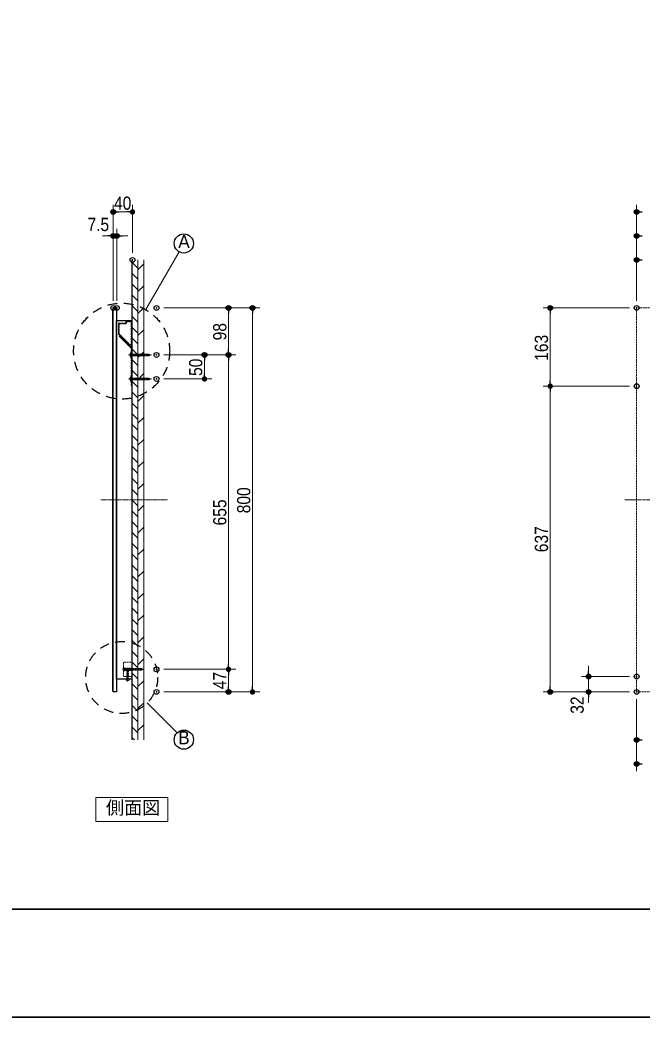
# Model space of a CAD drawing. Units: millimetres, scale not verified. Extents: x -4547 to 4547, y -2284 to 2284.
# Drawn here: x -1924 to -628, y -2078 to 0 of the extents above; entities that cross this region are included whole.
import ezdxf
from ezdxf.enums import TextEntityAlignment as Align

# ---------------------------------------------------------------- set-up
doc = ezdxf.new("R2010")
doc.units = ezdxf.units.MM
doc.header["$LTSCALE"] = 20
doc.header["$PDMODE"] = 32
doc.header["$PDSIZE"] = 10
for name, pattern in [('USER1', [0.8, 0.5, -0.3]), ('USER2', [2.91, 1.76, -0.4, 0.35, -0.4]), ('USER3', [9.172222, 5.997222, -1.058333, 1.058333, -1.058333]), ('USER4', [1.7, 1, -0.7])]:
    doc.linetypes.add(name, pattern=pattern)
for name, color, linetype, lineweight in [('0-0_1図面枠', 7, 'Continuous', 20), ('0-1_3一般', 7, 'Continuous', 15), ('0-2_2寸法-2', 7, 'Continuous', 15), ('0-3_0', 7, 'Continuous', 25), ('0-5_2寸法-1', 7, 'Continuous', 15), ('0-6_2寸法-3', 7, 'Continuous', 15)]:
    doc.layers.add(name, color=color, linetype=linetype, lineweight=lineweight)
doc.layers.add('0-4_Defpoints', color=7, linetype='Continuous')
doc.styles.add('ＭＳ Ｐゴシック', font='')
doc.styles.get('ＭＳ Ｐゴシック').set_extended_font_data('MS PGothic')

# ---------------------------------------------------------------- blocks, each defined once
blk = doc.blocks.new('グループ-33')
at = {"layer": '0-1_3一般', "linetype": 'USER2'}
blk.add_line((-7140, -13960), (-6190, -13960), dxfattribs=at)
at = {"layer": '0-1_3一般'}
for p, q in [((-7050, -13866), (-7050, -14054)), ((-7050, -13866), (-7040, -13866)), ((-7050, -14054), (-7040, -14054)), ((-7040, -13866), (-7040, -14054)), ((-7040, -13930), (-6292, -13930)), ((-7040, -13990), (-6292, -13990)), ((-6973.9, -14000), (-7001.2, -13920)), ((-6922.8, -14000), (-6950, -13920)), ((-6871.6, -14000), (-6898.9, -13920)), ((-6820.5, -14000), (-6847.8, -13920)), ((-6769.4, -14000), (-6796.7, -13920)), ((-6718.3, -14000), (-6745.5, -13920)), ((-6667.1, -14000), (-6694.4, -13920)), ((-6616, -14000), (-6643.3, -13920)), ((-6564.9, -14000), (-6592.2, -13920)), ((-6513.8, -14000), (-6541.1, -13920)), ((-6462.7, -14000), (-6489.9, -13920)), ((-6411.5, -14000), (-6438.8, -13920)), ((-6360.4, -14000), (-6387.7, -13920)), ((-6309.3, -14000), (-6336.6, -13920)), ((-6240, -13960), (-6292, -13930)), ((-6240, -13960), (-6292, -13990))]:
    blk.add_line(p, q, dxfattribs=at)
blk.add_arc((-6959.5, -13960), 130.4, 133.8974, 226.1026, dxfattribs=at)
blk = doc.blocks.new('グループ-34')
at = {"layer": '0-1_3一般', "linetype": 'USER1'}
for p, q in [((-7020, -12550), (-7232.8, -12550)), ((-7000, -13611.7), (-7000, -12570))]:
    blk.add_line(p, q, dxfattribs=at)
for points in [[(-7560, -12650), (-7560, -13100), (-7034.1, -13625.9)], [(-7252.8, -12570), (-7252.8, -12630), (-7540, -12630)], [(-7040, -15260), (-7000, -15260), (-7000, -13660), (-7500, -13160), (-7528.3, -13188.3), (-7040, -13676.6), (-7040, -13950), (-7030, -13960), (-7040, -13970), (-7040, -14950), (-7030, -14960), (-7040, -14970), (-7040, -15256)]]:
    blk.add_lwpolyline(points, dxfattribs=at)
blk.add_lwpolyline([(-7030, -13587.6), (-7030, -12580), (-7222.8, -12580), (-7222.8, -12660), (-7530, -12660), (-7530, -13087.6)], close=True, dxfattribs=at)
for centre, start, end in [((-7540, -12650), 90, 180), ((-7232.8, -12570), 90, 180), ((-7020, -12570), 0, 90), ((-7020, -13611.7), 225, 0)]:
    blk.add_arc(centre, 20, start, end, dxfattribs=at)
blk = doc.blocks.new('グループ-35')
at = {"layer": '0-1_3一般', "linetype": 'USER1'}
for p, q in [((-7140, -27097.1), (-7220, -27124.4)), ((-7140, -27148.3), (-7220, -27175.5)), ((-7140, -27199.4), (-7220, -27226.7)), ((-7140, -27250.5), (-7220, -27277.8)), ((-7140, -27301.6), (-7220, -27328.9)), ((-7140, -27352.8), (-7220, -27380)), ((-7140, -27403.9), (-7220, -27431.2)), ((-7180, -27070), (-7210, -27122)), ((-7210, -27470), (-7210, -27122)), ((-7180, -27070), (-7150, -27122)), ((-7150, -27470), (-7150, -27122)), ((-7250, -27470), (-7110, -27470)), ((-7250, -27480), (-7250, -27470)), ((-7250, -27470), (-7250, -27482)), ((-7210, -27522), (-7148, -27522)), ((-7110, -27470), (-7110, -27482))]:
    blk.add_line(p, q, dxfattribs=at)
at = {"layer": '0-1_3一般', "linetype": 'USER2'}
blk.add_line((-7180, -27020), (-7180, -27572), dxfattribs=at)
at = {"layer": '0-1_3一般', "linetype": 'USER1'}
for centre, start, end in [((-7210, -27482), 180, 270), ((-7150, -27482), 270, 0)]:
    blk.add_arc(centre, 40, start, end, dxfattribs=at)
blk = doc.blocks.new('グループ-36')
at = {"layer": '0-1_3一般', "linetype": 'USER1'}
for p, q in [((-7360, -26980), (-7350, -26980)), ((-7360, -26980), (-7360, -27140)), ((-7350, -26980), (-7350, -27140)), ((-7350, -26980), (-7300, -27030)), ((-7360, -27140), (-7350, -27140)), ((-7300, -27030), (-6602, -27030)), ((-7300, -27090), (-6602, -27090)), ((-7232.8, -27100), (-7260, -27020)), ((-7181.6, -27100), (-7208.9, -27020)), ((-7130.5, -27100), (-7157.8, -27020)), ((-7079.4, -27100), (-7106.7, -27020)), ((-7028.3, -27100), (-7055.5, -27020)), ((-6977.1, -27100), (-7004.4, -27020)), ((-6926, -27100), (-6953.3, -27020)), ((-6874.9, -27100), (-6902.2, -27020)), ((-6823.8, -27100), (-6851.1, -27020)), ((-6772.7, -27100), (-6799.9, -27020)), ((-6721.5, -27100), (-6748.8, -27020)), ((-6670.4, -27100), (-6697.7, -27020)), ((-6619.3, -27100), (-6646.6, -27020)), ((-6550, -27060), (-6602, -27030)), ((-6550, -27060), (-6602, -27090))]:
    blk.add_line(p, q, dxfattribs=at)
at = {"layer": '0-1_3一般', "linetype": 'USER2'}
blk.add_line((-7410, -27060), (-6500, -27060), dxfattribs=at)
at = {"layer": '0-1_3一般', "linetype": 'USER1'}
blk.add_lwpolyline([(-7350, -27140), (-7300, -27090), (-7300, -27030)], dxfattribs=at)
blk = doc.blocks.new('グループ-37')
at = {"layer": '0-1_3一般', "linetype": 'USER1'}
blk.add_line((-7310, -27010), (-7000, -27010), dxfattribs=at)
blk.add_lwpolyline([(-7360, -26760), (-7000, -26760), (-7000, -27360), (-7360, -27360)], close=True, dxfattribs=at)
for points in [[(-7360, -26960), (-7310, -27010), (-7310, -27110)], [(-7360, -27160), (-7310, -27110), (-7000, -27110)]]:
    blk.add_lwpolyline(points, dxfattribs=at)
blk = doc.blocks.new('グループ-38')
at = {"layer": '0-1_3一般'}
for p, q in [((-7050, -14866), (-7050, -15054)), ((-7050, -14866), (-7040, -14866)), ((-7040, -14866), (-7040, -15054)), ((-7040, -14930), (-6292, -14930)), ((-6973.9, -15000), (-7001.2, -14920)), ((-6922.8, -15000), (-6950, -14920)), ((-6871.6, -15000), (-6898.9, -14920)), ((-6820.5, -15000), (-6847.8, -14920)), ((-6769.4, -15000), (-6796.7, -14920)), ((-6718.3, -15000), (-6745.5, -14920)), ((-6667.1, -15000), (-6694.4, -14920)), ((-6616, -15000), (-6643.3, -14920)), ((-6564.9, -15000), (-6592.2, -14920)), ((-6513.8, -15000), (-6541.1, -14920)), ((-6462.7, -15000), (-6489.9, -14920)), ((-6411.5, -15000), (-6438.8, -14920)), ((-6360.4, -15000), (-6387.7, -14920)), ((-6309.3, -15000), (-6336.6, -14920)), ((-6240, -14960), (-6292, -14930)), ((-7050, -15054), (-7040, -15054)), ((-7040, -14990), (-6292, -14990)), ((-6240, -14960), (-6292, -14990))]:
    blk.add_line(p, q, dxfattribs=at)
at = {"layer": '0-1_3一般', "linetype": 'USER2'}
blk.add_line((-7140, -14960), (-6190, -14960), dxfattribs=at)
at = {"layer": '0-1_3一般'}
blk.add_arc((-6959.5, -14960), 130.4, 133.8974, 226.1026, dxfattribs=at)
blk = doc.blocks.new('グループ-39')
at = {"layer": '0-1_3一般', "lineweight": 30}
blk.add_line((-7000, -10000), (-7000, -30000), dxfattribs=at)
at = {"layer": '0-1_3一般'}
for p, q in [((-7000, -10100), (-6750, -10350)), ((-6750, -10000), (-6750, -30000)), ((-6510, -10000), (-6510, -30000)), ((-7000, -10550), (-6750, -10800)), ((-7000, -11000), (-6750, -11250)), ((-7000, -11450), (-6750, -11700)), ((-7000, -11900), (-6750, -12150)), ((-7000, -12350), (-6750, -12600)), ((-7000, -12800), (-6750, -13050)), ((-7000, -13250), (-6750, -13500)), ((-7000, -13700), (-6750, -13950)), ((-7000, -14150), (-6750, -14400)), ((-7000, -14600), (-6750, -14850)), ((-7000, -15050), (-6750, -15300)), ((-7000, -15500), (-6750, -15750)), ((-7000, -15950), (-6750, -16200)), ((-7000, -16400), (-6750, -16650)), ((-7000, -16850), (-6750, -17100)), ((-7000, -17300), (-6750, -17550)), ((-7000, -17750), (-6750, -18000)), ((-7000, -18200), (-6750, -18450)), ((-7000, -18650), (-6750, -18900)), ((-7000, -19100), (-6750, -19350)), ((-7000, -19550), (-6750, -19800)), ((-7000, -20000), (-6750, -20250)), ((-7000, -20450), (-6750, -20700)), ((-7000, -20900), (-6750, -21150)), ((-7000, -21350), (-6750, -21600)), ((-7000, -21800), (-6750, -22050)), ((-7000, -22250), (-6750, -22500)), ((-7000, -22700), (-6750, -22950)), ((-7000, -23150), (-6750, -23400)), ((-7000, -23600), (-6750, -23850)), ((-7000, -24050), (-6750, -24300)), ((-7000, -24500), (-6750, -24750)), ((-7000, -24950), (-6750, -25200)), ((-7000, -25400), (-6750, -25650)), ((-7000, -25850), (-6750, -26100)), ((-7000, -26300), (-6750, -26550)), ((-7000, -26750), (-6750, -27000)), ((-7000, -27200), (-6750, -27450)), ((-7000, -27650), (-6750, -27900)), ((-7000, -28100), (-6750, -28350)), ((-7000, -28550), (-6750, -28800)), ((-7000, -29000), (-6750, -29250)), ((-7000, -29450), (-6750, -29700)), ((-7000, -29900), (-6900, -30000))]:
    blk.add_line(p, q, dxfattribs=at)
at = {"layer": '0-1_3一般', "lineweight": 5}
for p, q in [((-6750, -10407.6), (-6510, -10167.6)), ((-6750, -11322), (-6510, -11082)), ((-6750, -12236.4), (-6510, -11996.4)), ((-6750, -13150.8), (-6510, -12910.8)), ((-6750, -14065.2), (-6510, -13825.2)), ((-6750, -14979.6), (-6510, -14739.6)), ((-6750, -15894), (-6510, -15654)), ((-6750, -16808.4), (-6510, -16568.4)), ((-6750, -17722.8), (-6510, -17482.8)), ((-6750, -18637.2), (-6510, -18397.2)), ((-6750, -19551.6), (-6510, -19311.6)), ((-6750, -20466), (-6510, -20226)), ((-6750, -21380.4), (-6510, -21140.4)), ((-6750, -22294.8), (-6510, -22054.8)), ((-6750, -23209.2), (-6510, -22969.2)), ((-6750, -24123.6), (-6510, -23883.6)), ((-6750, -25038), (-6510, -24798)), ((-6750, -25952.4), (-6510, -25712.4)), ((-6750, -26866.8), (-6510, -26626.8)), ((-6750, -27781.2), (-6510, -27541.2)), ((-6750, -28695.6), (-6510, -28455.6)), ((-6750, -29610), (-6510, -29370))]:
    blk.add_line(p, q, dxfattribs=at)
blk = doc.blocks.new('グループ-40')
at = {"layer": '0-1_3一般', "linetype": 'USER2'}
blk.add_line((-8300, -20000), (-5500, -20000), dxfattribs=at)
at = {"layer": '0-1_3一般', "lineweight": 30}
blk.add_lwpolyline([(-7780, -27970), (-7800, -27950), (-7800, -12050), (-7780, -12030)], dxfattribs=at)
for points in [[(-7780, -12000), (-7650, -12000), (-7650, -28000), (-7780, -28000)], [(-7650, -12530), (-7000, -12530), (-7000, -27470), (-7650, -27470)]]:
    blk.add_lwpolyline(points, close=True, dxfattribs=at)
at = {"layer": '0-1_3一般'}
for name in ['グループ-39', 'グループ-34', 'グループ-33', 'グループ-38', 'グループ-36', 'グループ-37', 'グループ-35']:
    blk.add_blockref(name, (0, 0), dxfattribs=at)
blk = doc.blocks.new('_Dot')
at = {"layer": '0-3_0'}
blk.add_line((-10, 0), (-20, 0), dxfattribs=at)
for points in [[(0, 0), (-10, 0), (-9.92, 1.25)], [(0, 0), (-9.92, -1.25), (-10, 0)], [(0, 0), (-9.92, 1.25), (-9.69, 2.49)], [(0, 0), (-9.69, -2.49), (-9.92, -1.25)], [(0, 0), (-9.69, 2.49), (-9.3, 3.68)], [(0, 0), (-9.3, -3.68), (-9.69, -2.49)], [(0, 0), (-9.3, 3.68), (-8.76, 4.82)], [(0, 0), (-8.76, -4.82), (-9.3, -3.68)], [(0, 0), (-8.76, 4.82), (-8.09, 5.88)], [(0, 0), (-8.09, -5.88), (-8.76, -4.82)], [(0, 0), (-8.09, 5.88), (-7.29, 6.85)], [(0, 0), (-7.29, -6.85), (-8.09, -5.88)], [(0, 0), (-7.29, 6.85), (-6.37, 7.71)], [(0, 0), (-6.37, -7.71), (-7.29, -6.85)], [(0, 0), (-6.37, 7.71), (-5.36, 8.44)], [(0, 0), (-5.36, -8.44), (-6.37, -7.71)], [(0, 0), (-5.36, 8.44), (-4.26, 9.05)], [(0, 0), (-4.26, -9.05), (-5.36, -8.44)], [(0, 0), (-4.26, 9.05), (-3.09, 9.51)], [(0, 0), (-3.09, -9.51), (-4.26, -9.05)], [(0, 0), (-3.09, 9.51), (-1.87, 9.82)], [(0, 0), (-1.87, -9.82), (-3.09, -9.51)], [(0, 0), (-1.87, 9.82), (-0.63, 9.98)], [(0, 0), (-0.63, -9.98), (-1.87, -9.82)], [(0, 0), (-0.63, 9.98), (0.63, 9.98)], [(0, 0), (0.63, -9.98), (-0.63, -9.98)], [(0, 0), (0.63, 9.98), (1.87, 9.82)], [(0, 0), (1.87, 9.82), (3.09, 9.51)], [(0, 0), (3.09, 9.51), (4.26, 9.05)], [(0, 0), (4.26, 9.05), (5.36, 8.44)], [(0, 0), (5.36, 8.44), (6.37, 7.71)], [(0, 0), (6.37, 7.71), (7.29, 6.85)], [(0, 0), (7.29, 6.85), (8.09, 5.88)], [(0, 0), (8.09, 5.88), (8.76, 4.82)], [(0, 0), (8.76, 4.82), (9.3, 3.68)], [(0, 0), (9.3, 3.68), (9.69, 2.49)], [(0, 0), (9.69, 2.49), (9.92, 1.25)], [(0, 0), (9.92, 1.25), (10, 0)], [(0, 0), (1.87, -9.82), (0.63, -9.98)], [(0, 0), (3.09, -9.51), (1.87, -9.82)], [(0, 0), (4.26, -9.05), (3.09, -9.51)], [(0, 0), (5.36, -8.44), (4.26, -9.05)], [(0, 0), (6.37, -7.71), (5.36, -8.44)], [(0, 0), (7.29, -6.85), (6.37, -7.71)], [(0, 0), (8.09, -5.88), (7.29, -6.85)], [(0, 0), (8.76, -4.82), (8.09, -5.88)], [(0, 0), (9.3, -3.68), (8.76, -4.82)], [(0, 0), (9.69, -2.49), (9.3, -3.68)], [(0, 0), (9.92, -1.25), (9.69, -2.49)], [(0, 0), (10, 0), (9.92, -1.25)]]:
    blk.add_solid(points, dxfattribs=at)
blk = doc.blocks.new('グループ-41')
at = {"layer": '0-6_2寸法-3'}
blk.add_line((-6369.3, -28460.7), (-5122.8, -29707.2), dxfattribs=at)
at = {"layer": '0-6_2寸法-3', "lineweight": 30}
blk.add_circle((-4840, -29990), 400, dxfattribs=at)
at = {"layer": '0-6_2寸法-3', "style": 'ＭＳ Ｐゴシック'}
blk.add_text('B', height=550.3, dxfattribs=at).set_placement((-5076.4, -30349.5), align=Align.BOTTOM_LEFT)
blk = doc.blocks.new('グループ-42')
at = {"layer": '0-6_2寸法-3'}
blk.add_line((-6430, -12067.9), (-5040, -9660.4), dxfattribs=at)
at = {"layer": '0-6_2寸法-3', "lineweight": 30}
blk.add_circle((-4840, -9314), 400, dxfattribs=at)
at = {"layer": '0-6_2寸法-3', "style": 'ＭＳ Ｐゴシック'}
blk.add_text('A', height=550.3, dxfattribs=at).set_placement((-5073.4, -9673.5), align=Align.BOTTOM_LEFT)
blk = doc.blocks.new('グループ-68')
at = {"layer": '0-1_3一般', "linetype": 'USER3'}
blk.add_line((50520, -20000), (13520, -20000), dxfattribs=at)
at = {"layer": '0-1_3一般', "linetype": 'USER1'}
blk.add_lwpolyline([(14020, -12000), (50020, -12000), (50020, -28000), (14020, -28000)], close=True, dxfattribs=at)
blk = doc.blocks.new('グループ-2')
at = {"layer": '0-0_1図面枠', "lineweight": 35}
blk.add_line((-60000, -37050), (60000, -37050), dxfattribs=at)
blk.add_lwpolyline([(-60000, 41550), (60000, 41550), (60000, -41550), (-60000, -41550)], close=True, dxfattribs=at)

msp = doc.modelspace()

# ---------------------------------------------------------------- linework, layer by layer
at = {"layer": '0-2_2寸法-2'}
for p, q in [((-1729.63, -585), (-1729.63, -435)), ((-1722.13, -585), (-1722.13, -435)), ((-1740.88, -450), (-1752.14, -450)), ((-1729.63, -450), (-1722.13, -450)), ((-1710.87, -450), (-1699.61, -450)), ((-739.63, -1356.74), (-739.63, -1345.49)), ((-654.63, -1368), (-754.63, -1368)), ((-739.63, -1400), (-739.63, -1368)), ((-654.63, -1400), (-754.63, -1400)), ((-739.63, -1411.26), (-739.63, -1422.51))]:
    msp.add_line(p, q, dxfattribs=at)
at = {"layer": '0-4_Defpoints'}
for p in [(-1729.63, -400), (-639.63, -400), (-1729.63, -450), (-1722.13, -450), (-639.63, -450), (-1689.63, -500), (-639.63, -500), (-1729.63, -600), (-1722.13, -600), (-1639.63, -600), (-1489.63, -600), (-1439.63, -600), (-819.63, -600), (-639.63, -600), (-1639.63, -698), (-1539.63, -698), (-1489.63, -698), (-1639.63, -748), (-639.63, -763), (-1639.63, -1353), (-1639.63, -1353), (-739.63, -1368), (-639.63, -1368), (-1639.63, -1400), (-1489.63, -1400), (-819.63, -1400), (-739.63, -1400), (-639.63, -1400), (-639.63, -1500), (-639.63, -1550)]:
    msp.add_point(p, dxfattribs=at)
at = {"layer": '0-5_2寸法-1'}
for p, q in [((-1729.63, -435), (-1729.63, -385)), ((-1689.63, -485), (-1689.63, -385)), ((-639.63, -435), (-639.63, -385)), ((-1700.88, -400), (-1718.37, -400)), ((-639.63, -585), (-639.63, -435)), ((-639.63, -585), (-639.63, -485)), ((-1624.63, -600), (-1474.63, -600)), ((-1474.63, -600), (-1424.63, -600)), ((-654.63, -600), (-834.63, -600)), ((-1489.63, -686.74), (-1489.63, -611.26)), ((-1439.63, -1388.74), (-1439.63, -611.26)), ((-819.63, -751.74), (-819.63, -611.26)), ((-1624.63, -698), (-1524.63, -698)), ((-1524.63, -698), (-1474.63, -698)), ((-1524.63, -698), (-1474.63, -698)), ((-1539.63, -736.74), (-1539.63, -709.26)), ((-1489.63, -1341.74), (-1489.63, -709.26)), ((-1624.63, -748), (-1524.63, -748)), ((-654.63, -763), (-834.63, -763)), ((-654.63, -763), (-834.63, -763)), ((-819.63, -774.26), (-819.63, -1388.74)), ((-1624.63, -1353), (-1474.63, -1353)), ((-1624.63, -1353), (-1474.63, -1353)), ((-1489.63, -1364.26), (-1489.63, -1388.74)), ((-1624.63, -1400), (-1474.63, -1400)), ((-1474.63, -1400), (-1424.63, -1400)), ((-754.63, -1400), (-834.63, -1400)), ((-639.63, -1415), (-639.63, -1515)), ((-639.63, -1515), (-639.63, -1565))]:
    msp.add_line(p, q, dxfattribs=at)
at = {"layer": '0-6_2寸法-3'}
msp.add_lwpolyline([(-1765.63, -1620), (-1615.63, -1620), (-1615.63, -1670), (-1765.63, -1670)], close=True, dxfattribs=at)
at = {"layer": '0-6_2寸法-3', "linetype": 'USER4', "lineweight": 30}
for centre, radius in [((-1712.13, -690), 100), ((-1712.13, -1370), 75)]:
    msp.add_circle(centre, radius, dxfattribs=at)

# ---------------------------------------------------------------- block references
at = {"layer": '0-0_1図面枠', "xscale": 0.05, "yscale": 0.05}
msp.add_blockref('グループ-2', (-1340.63, 0), dxfattribs=at)
at = {"layer": '0-1_3一般', "xscale": 0.05, "yscale": 0.05}
for name in ['グループ-40', 'グループ-68']:
    msp.add_blockref(name, (-1340.63, 0), dxfattribs=at)
at = {"layer": '0-2_2寸法-2', "xscale": 0.5627563, "yscale": 0.5627563}
msp.add_blockref('_Dot', (-1729.63, -450), dxfattribs=at)
for p, rotation in [((-1722.13, -450), 180), ((-739.63, -1368), 270), ((-739.63, -1400), 90)]:
    msp.add_blockref('_Dot', p, dxfattribs=dict(at, rotation=rotation))
at = {"layer": '0-5_2寸法-1', "xscale": 0.5627563, "yscale": 0.5627563}
for p, rotation in [((-1729.63, -400), 180), ((-639.63, -400), 180), ((-639.63, -450), 180), ((-639.63, -500), 180), ((-1489.63, -600), 90), ((-1439.63, -600), 90), ((-819.63, -600), 90), ((-1539.63, -698), 90), ((-1489.63, -698), 270), ((-1489.63, -698), 90), ((-1539.63, -748), 270), ((-819.63, -763), 270), ((-819.63, -763), 90), ((-1489.63, -1353), 270), ((-1489.63, -1353), 90), ((-1489.63, -1400), 270), ((-1439.63, -1400), 270), ((-819.63, -1400), 270), ((-639.63, -1500), 180), ((-639.63, -1550), 180)]:
    msp.add_blockref('_Dot', p, dxfattribs=dict(at, rotation=rotation))
msp.add_blockref('_Dot', (-1689.63, -400), dxfattribs=at)
at = {"layer": '0-6_2寸法-3', "xscale": 0.05, "yscale": 0.05}
for name in ['グループ-42', 'グループ-41']:
    msp.add_blockref(name, (-1340.63, 0), dxfattribs=at)

# ---------------------------------------------------------------- texts
at = {"layer": '0-2_2寸法-2', "style": 'ＭＳ Ｐゴシック', "width": 0.9}
msp.add_text('7.5', height=27.57, dxfattribs=at).set_placement((-1783.35, -448.14), align=Align.BOTTOM_LEFT)
msp.add_text('32', height=27.57, rotation=90, dxfattribs=at).set_placement((-741.48, -1445.59), align=Align.BOTTOM_LEFT)
at = {"layer": '0-5_2寸法-1', "style": 'ＭＳ Ｐゴシック', "width": 0.9}
msp.add_text('40', height=27.57, dxfattribs=at).set_placement((-1728.07, -403.72), align=Align.BOTTOM_LEFT)
for s, p in [('98', (-1485.83, -667.6)), ('163', (-815.91, -710.17)), ('50', (-1535.91, -741.74)), ('800', (-1435.91, -1027.88)), ('655', (-1485.83, -1053.24)), ('637', (-815.83, -1109.03)), ('47', (-1485.83, -1394.44))]:
    msp.add_text(s, height=27.57, rotation=90, dxfattribs=at).set_placement(p, align=Align.BOTTOM_LEFT)
at = {"layer": '0-6_2寸法-3', "style": 'ＭＳ Ｐゴシック'}
msp.add_text('側面図', height=27.57, dxfattribs=at).set_placement((-1744.73, -1663.47), align=Align.BOTTOM_LEFT)

doc.saveas('drawing.dxf')
